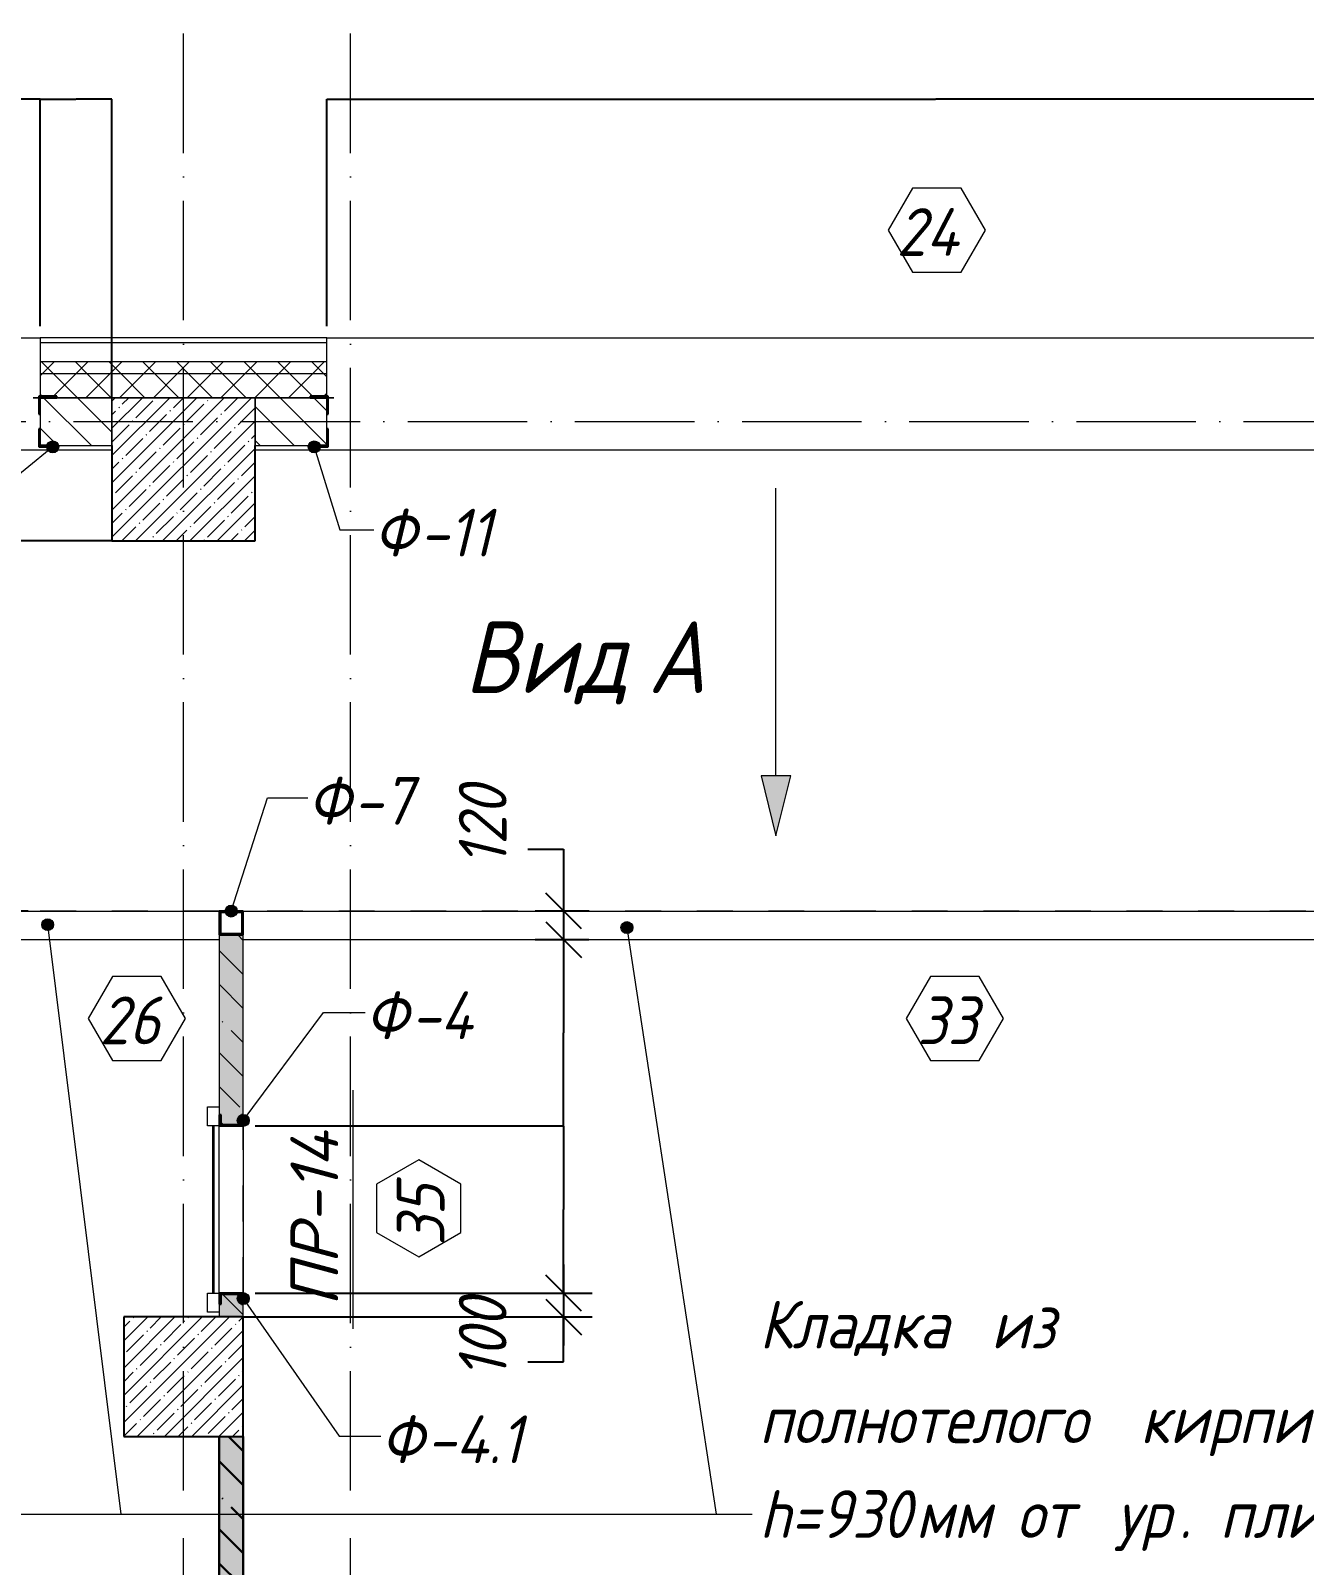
# Model space of a CAD drawing. Header units: millimetres. Extents: x 12986 to 523328, y -9759 to 30092.
# Drawn here: x 121817 to 127151, y 22210 to 28637 of the extents above; entities that cross this region are included whole.
import ezdxf

# ---------------------------------------------------------------- set-up
doc = ezdxf.new("R2010")
doc.units = ezdxf.units.MM
doc.linetypes.add('50_200_ШТРИХ_1Т_ш5_п1_п1_', pattern=[700, 500, -100, 0, -100])
doc.linetypes.add('Штрих короткий', pattern=[300, 150, -150])
for name, color, linetype, lineweight in [('0) ПГП', 1, 'Continuous', 30), ('4) ПГП красный расчет', 12, 'Continuous', 30), ('A-ANNO-DIMS', 7, 'Continuous', 9), ('A-DOOR-2', 7, 'Continuous', 5), ('A-DOOR-3', 7, 'Штрих короткий', 5), ('A-DOOR-IDEN', 7, 'Continuous', 9), ('A-GENM-1', 7, 'Continuous', 25), ('A-GENM-IDEN', 7, 'Continuous', 9), ('A-GLAZ-IDEN', 7, 'Continuous', 9), ('A-WALL', 7, 'Continuous', 5), ('A-WALL-6', 18, 'Continuous', 13), ('A-WALL-8', 7, 'Continuous', 9), ('A-WALL-FNSH-1', 7, 'Continuous', 9), ('A-WALL-PATT-1', 7, 'Continuous', 5), ('A-WALL-PATT-4', 250, 'Continuous', 5), ('G-ANNO-SYMB', 7, 'Continuous', 9), ('G-ANNO-TEXT', 7, 'Continuous', 9), ('I-WALL', 7, 'Continuous', 5), ('S-COLS', 7, 'Continuous', 9), ('S-COLS-1', 7, 'Continuous', 5), ('S-COLS-2', 7, 'Continuous', 25), ('Оси-2', 7, '50_200_ШТРИХ_1Т_ш5_п1_п1_', 9)]:
    doc.layers.add(name, color=color, linetype=linetype, lineweight=lineweight)
for name, color, linetype, lineweight, true_color in [('A-DOOR-1', 7, 'Continuous', 5, 0xffffff), ('A-WALL-2', 7, 'Continuous', 13, 0x000000), ('A-WALL-3', 7, 'Continuous', 5, 0x000000), ('A-WALL-PATT-2', 7, 'Continuous', 5, 0xce0000)]:
    doc.layers.add(name, color=color, linetype=linetype, lineweight=lineweight, true_color=true_color)
doc.styles.add('ISOCPEUR_I_3', font='isocpeui.ttf', dxfattribs={"width": 0.9, "height": 200})
doc.styles.add('ISOCPEUR_I_4', font='isocpeui.ttf', dxfattribs={"width": 0.9, "height": 300})
doc.styles.add('ISOCPEUR_I_5', font='isocpeui.ttf', dxfattribs={"height": 200})
doc.dimstyles.new('ISO-2_0_0_9К_СРЕДНИЙ_6', dxfattribs={"dimscale": 304.8, "dimtxt": 199.196235, "dimasz": 0.492126, "dimexe": 0.393701, "dimexo": 0, "dimgap": 0, "dimtad": 1, "dimdec": 0, "dimzin": 0, "dimdsep": 46, "dimtxsty": 'ISOCPEUR_I_3', "dimblk1": 'OBLIQUE', "dimblk2": 'OBLIQUE', "dimsah": 1, "dimcen": 0.09, "dimdle": 0.393701, "dimazin": 0, "dimtfac": 1, "dimtdec": 4, "dimtix": 1, "dimtmove": 1, "dimatfit": 3, "dimfxl": 1, "dimtvp": 1, "dimtolj": 1, "dimtzin": 0, "dimarcsym": 2})
doc.dimstyles.get("Standard").update_dxf_attribs({"dimtxt": 0.18, "dimasz": 0.18, "dimexe": 0.18, "dimexo": 0.0625, "dimgap": 0.09, "dimtad": 0, "dimtih": 1, "dimtoh": 1, "dimdec": 4, "dimzin": 0, "dimdsep": 46, "dimtxsty": 'Standard', "dimcen": 0.09, "dimadec": 0, "dimazin": 0, "dimtfac": 1, "dimtdec": 4, "dimtofl": 0, "dimtmove": 0, "dimatfit": 3, "dimfxl": 1, "dimtolj": 1, "dimtzin": 0, "dimarcsym": 0})
pattern_1 = [(50, (61996.893, 0), (72.873764, -6.37607), [7.62, -83.82]), (355, (61996.89, 0), (-14.09699, 76.42244), [6.096, -67.056]), (100.451, (62002.966, -0.53), (58.776964, 70.04687), [6.476, -71.236]), (46.184, (61996.89, 20.32), (108.43142, -16.81745), [11.43, -125.73]), (96.636, (62005.93, 18.92), (94.961, 98.97089), [9.714, -106.854]), (351.184, (61996.89, 20.32), (94.96227, 98.97018), [9.144, -100.584]), (21, (62007.053, 15.24), (60.64565, -40.90654), [7.62, -83.82]), (326, (62007.05, 15.24), (24.72083, 73.67493), [6.096, -67.056]), (71.451, (62012.11, 11.83), (85.36689, 32.76874), [6.476, -71.236]), (37.5, (61996.893, 0), (1.235525, 33.822432), [3.353, -62.89, 3.353, -64.719, -67.31]), (37.5, (61996.893, 0), (1.235525, 33.822432), [-134.315, 3.353, -63.957]), (7.5, (61996.893, 0), (26.728146, 40.07255), [3.353, -35.458, 3.353, -61.366, -25.654]), (7.5, (61996.893, 0), (26.728146, 40.07255), [-103.53, 3.353, -22.301]), (327.5, (61974.236, 0), (54.236318, -2.292117), [3.353, -22.047, 3.353, -75.895, -105.156]), (327.5, (61974.236, 0), (54.236318, -2.292117), [-104.648, 3.353, -101.803]), (317.5, (61964.076, 0), (59.25158, 10.17014), [3.353, -29.667, 3.353, -49.276, -74.676]), (317.5, (61964.076, 0), (59.25158, 10.17014), [-85.649, 3.353, -71.323])]
pattern_2 = [(135, (61996.9, 0), (-142.5612, -142.5612), []), (135, (62139.46, 0), (-142.5612, -142.5612), [252.016, -50.403, 3.353, -47.05])]
pattern_3 = [(45, (61996.89, 0), (-70.71068, 70.71068), []), (135, (61996.89, 0), (-70.71068, -70.71068), [])]

# ---------------------------------------------------------------- blocks, each defined once
blk = doc.blocks.new('BSC_Колонна _Прямоугольная - 500х500-26794564-АР1_Кладочный план 1 этажа')
at = {"layer": 'S-COLS-1'}
h = blk.add_hatch(dxfattribs=at)
h.set_pattern_fill('FP_52', color=256, style=0, pattern_type=2)
h.set_pattern_definition([(45, (-60460, -23000), (-57.02463, 57.02463), []), (45, (-60402.975, -23000), (-57.02463, 57.02463), [100.806, -20.161, 3.353, -16.808])])
h.paths.add_polyline_path([(-250, -250), (250, -250), (250, 250), (-250, 250)], flags=0)
at = {"layer": 'S-COLS-2'}
for p, q in [((250, 250), (-250, 250)), ((-250, 250), (-250, -250)), ((250, -250), (250, 250)), ((-250, -250), (250, -250))]:
    blk.add_line(p, q, dxfattribs=at)
blk = doc.blocks.new('Штора противопожарная_Рен - ШТ_700х700_цех-26793359-АР1_Кладочный план 1 этажа')
at = {"layer": 'A-DOOR-1'}
for p, q in [((-430, 100), (-350, 100)), ((-430, 50), (-430, 100)), ((-350, 100), (-350, 50)), ((-350, 77.5), (350, 77.5)), ((-350, 72.5), (-350, 77.5)), ((350, 72.5), (-350, 72.5)), ((350, 100), (430, 100)), ((350, 50), (350, 100)), ((350, 77.5), (350, 72.5)), ((430, 100), (430, 50)), ((-396, 50), (-430, 50)), ((430, 50), (396, 50))]:
    blk.add_line(p, q, dxfattribs=at)
blk = doc.blocks.new('Фахверк_СКБ_Швеллер - Ф-4_1_100х4010_развернут-25539962-АР1_Кладочный план 1 этажа')
at = {"layer": 'A-GENM-1'}
for p, q in [((171, 50), (125, 50)), ((125, 50), (125, -50)), ((129.5, 42.4), (171, 42.4)), ((129.5, -42.4), (129.5, 42.4)), ((171, 42.4), (171, 50)), ((125, -50), (171, -50)), ((171, -42.4), (129.5, -42.4)), ((171, -50), (171, -42.4))]:
    blk.add_line(p, q, dxfattribs=at)
blk = doc.blocks.new('154_Фахверк_СКБ_Колонна - Ф-7_100х100 _h_4010_-25616537-АР1_Кладочный план 1 этажа')
at = {"layer": 'A-GENM-1'}
for p, q in [((225, 50), (125, 50)), ((125, 50), (125, -50)), ((220, 45), (130, 45)), ((130, 45), (130, -45)), ((130, -45), (130, 45)), ((130, 45), (220, 45)), ((220, -45), (220, 45)), ((220, 45), (220, -45)), ((225, -50), (225, 50)), ((125, -50), (225, -50)), ((130, -45), (220, -45)), ((220, -45), (130, -45))]:
    blk.add_line(p, q, dxfattribs=at)
blk = doc.blocks.new('Проем_Дверь_Прямоугольный_БезПР - 5950х3080h-26798516-АР1_Кладочный план 1 этажа')
at = {"layer": 'A-DOOR-3'}
for p, q in [((2975, 60), (-2975, 60)), ((2975, -60), (-2975, -60))]:
    blk.add_line(p, q, dxfattribs=at)
blk = doc.blocks.new('Проем_Дверь_Прямоугольный_БезПР - 800х3080h_витражный проем-26798518-АР1_Кладочный план 1 этажа')
at = {"layer": 'A-DOOR-3'}
for p, q in [((400, 60), (-400, 60)), ((400, -60), (-400, -60))]:
    blk.add_line(p, q, dxfattribs=at)
blk = doc.blocks.new('Фахверк_СКБ_Уголок - Ф-11_200х2500 h-26914022-АР1_Кладочный план 1 этажа')
at = {"layer": 'A-GENM-1'}
for p, q in [((200, 156), (125, 156)), ((125, 156), (125, 81)), ((131, 81), (131, 150)), ((131, 150), (200, 150)), ((200, 150), (200, 156)), ((125, 81), (131, 81)), ((131, 19), (125, 19)), ((125, 19), (125, -56)), ((131, -50), (131, 19)), ((125, -56), (200, -56)), ((200, -50), (131, -50)), ((200, -56), (200, -50))]:
    blk.add_line(p, q, dxfattribs=at)
blk = doc.blocks.new('Фахверк_СКБ_Швеллер - Ф-4_100х4010-25539282-АР1_Кладочный план 1 этажа')
at = {"layer": 'A-GENM-1'}
for p, q in [((171, 50), (125, 50)), ((125, 50), (125, -50)), ((129.5, 42.4), (171, 42.4)), ((129.5, -42.4), (129.5, 42.4)), ((171, 42.4), (171, 50)), ((125, -50), (171, -50)), ((171, -42.4), (129.5, -42.4)), ((171, -50), (171, -42.4))]:
    blk.add_line(p, q, dxfattribs=at)
blk = doc.blocks.new('Проем_Дверь_БезПР - 700х700 h_штора-26852905-АР1_Кладочный план 1 этажа')
at = {"layer": 'A-DOOR-3'}
for p, q in [((350, 50), (-350, 50)), ((350, -50), (-350, -50))]:
    blk.add_line(p, q, dxfattribs=at)
blk = doc.blocks.new('AAR_СКБ_Марка_Двери_Перемычка и проем - Марка проема-25625168-АР1_Кладочный план 1 этажа')
at = {"layer": 'A-DOOR-IDEN'}
for p, q in [((-0.968, -0.984), (-1.986, -2.747)), ((1.067, -0.984), (-0.968, -0.984)), ((2.085, -2.747), (1.067, -0.984)), ((-1.986, -2.747), (-0.968, -4.509)), ((1.067, -4.509), (2.085, -2.747)), ((-0.968, -4.509), (1.067, -4.509))]:
    blk.add_line(p, q, dxfattribs=at)
blk = doc.blocks.new('Ссылка на вид - Стрелка_вниз_вид-26780337-АР1_Кладочный план 1 этажа')
at = {"layer": 'G-ANNO-SYMB'}
blk.add_hatch(color=256, dxfattribs=at).paths.add_polyline_path([(-1.024, -3.764), (-1.644, -6.272), (-2.264, -3.764)], flags=0)
for p, q in [((-1.644, -3.764), (-1.644, 8.288)), ((-1.024, -3.764), (-2.264, -3.764)), ((-2.264, -3.764), (-1.644, -6.272)), ((-1.644, -6.272), (-1.024, -3.764))]:
    blk.add_line(p, q, dxfattribs=at)
blk = doc.blocks.new('AAR_СКБ_Марка_Окна_Перемычка и проем - Марка проема-25443838-АР1_Кладочный план 1 этажа')
at = {"layer": 'A-GLAZ-IDEN'}
for p, q in [((-0.968, -0.984), (-1.986, -2.747)), ((1.067, -0.984), (-0.968, -0.984)), ((2.085, -2.747), (1.067, -0.984)), ((-1.986, -2.747), (-0.968, -4.509)), ((1.067, -4.509), (2.085, -2.747)), ((-0.968, -4.509), (1.067, -4.509))]:
    blk.add_line(p, q, dxfattribs=at)
blk = doc.blocks.new('DIMBLOCK320-АР1_Кладочный план 1 этажа')
at = {"layer": 'A-ANNO-DIMS', "color": 0, "lineweight": -2, "transparency": 16777216}
for p, q in [((119556.9, 27400.1), (119556.9, 28350.2)), ((119557.1, 28350), (120706.2, 28350)), ((121856.7, 28350), (120707.6, 28350)), ((121856.9, 27400.1), (121856.9, 28350.2))]:
    blk.add_line(p, q, dxfattribs=at)
at = {"layer": 'A-ANNO-DIMS', "color": 0, "transparency": 16777216}
for points in [[(119557.1, 28350.1), (119557.1, 28350), (119556.9, 28350)], [(121856.7, 28350.1), (121856.7, 28350), (121856.9, 28350)]]:
    blk.add_solid(points, dxfattribs=at)
at = {"layer": 'Defpoints', "color": 0, "transparency": 16777216}
for p in [(121856.9, 28350), (119556.9, 27400), (121856.9, 27400)]:
    blk.add_point(p, dxfattribs=at)
at = {"layer": 'A-ANNO-DIMS', "color": 0, "transparency": 16777216, "insert": (120706.9, 28350), "char_height": 0.18, "width": 606.782, "attachment_point": 5}
blk.add_mtext('\\A1;2300.0000', dxfattribs=at)
blk = doc.blocks.new('DIMBLOCK321-АР1_Кладочный план 1 этажа')
at = {"layer": 'A-ANNO-DIMS', "color": 0, "lineweight": -2, "transparency": 16777216}
for p, q in [((121856.9, 27400.1), (121856.9, 28350.2)), ((121857.1, 28350), (122006.3, 28350)), ((122156.7, 28350), (122007.5, 28350)), ((122156.9, 27100.1), (122156.9, 28350.2))]:
    blk.add_line(p, q, dxfattribs=at)
at = {"layer": 'A-ANNO-DIMS', "color": 0, "transparency": 16777216}
for points in [[(121857.1, 28350.1), (121857.1, 28350), (121856.9, 28350)], [(122156.7, 28350.1), (122156.7, 28350), (122156.9, 28350)]]:
    blk.add_solid(points, dxfattribs=at)
at = {"layer": 'Defpoints', "color": 0, "transparency": 16777216}
for p in [(122156.9, 28350), (121856.9, 27400), (122156.9, 27100)]:
    blk.add_point(p, dxfattribs=at)
at = {"layer": 'A-ANNO-DIMS', "color": 0, "transparency": 16777216, "insert": (122006.9, 28350), "char_height": 0.18, "width": 455.087, "attachment_point": 5}
blk.add_mtext('\\A1;300.0000', dxfattribs=at)
blk = doc.blocks.new('DIMBLOCK322-АР1_Кладочный план 1 этажа')
at = {"layer": 'A-ANNO-DIMS', "color": 0, "lineweight": -2, "transparency": 16777216}
for p, q in [((123056.9, 27400.1), (123056.9, 28350.2)), ((123057.1, 28350), (125606.2, 28350)), ((128156.7, 28350), (125607.6, 28350)), ((128156.9, 27400.1), (128156.9, 28350.2))]:
    blk.add_line(p, q, dxfattribs=at)
at = {"layer": 'A-ANNO-DIMS', "color": 0, "transparency": 16777216}
for points in [[(123057.1, 28350.1), (123057.1, 28350), (123056.9, 28350)], [(128156.7, 28350.1), (128156.7, 28350), (128156.9, 28350)]]:
    blk.add_solid(points, dxfattribs=at)
at = {"layer": 'Defpoints', "color": 0, "transparency": 16777216}
for p in [(128156.9, 28350), (123056.9, 27400), (128156.9, 27400)]:
    blk.add_point(p, dxfattribs=at)
at = {"layer": 'A-ANNO-DIMS', "color": 0, "transparency": 16777216, "insert": (125606.9, 28350), "char_height": 0.18, "width": 560.814, "attachment_point": 5}
blk.add_mtext('\\A1;5100.0000', dxfattribs=at)
blk = doc.blocks.new('AAR_СКБ_Марка_Двери_Перемычка и проем - Марка перемычки и проема-25306769-АР1_Кладочный план 1 этажа')
at = {"layer": 'A-DOOR-IDEN'}
for p, q in [((-5, 0), (5, 0)), ((-0.968, -0.984), (-1.986, -2.747)), ((1.067, -0.984), (-0.968, -0.984)), ((2.085, -2.747), (1.067, -0.984)), ((-1.986, -2.747), (-0.968, -4.509)), ((1.067, -4.509), (2.085, -2.747)), ((-0.968, -4.509), (1.067, -4.509))]:
    blk.add_line(p, q, dxfattribs=at)
blk = doc.blocks.new('DIMBLOCK675-АР1_Кладочный план 1 этажа')
at = {"layer": 'A-ANNO-DIMS', "color": 0, "lineweight": -2, "transparency": 16777216}
for p, q in [((122156.8, 26500), (121619, 26500)), ((121619.2, 26499.8), (121619.2, 25725.2)), ((121619.2, 24950.2), (121619.2, 25724.8)), ((121806.8, 24950), (121619, 24950))]:
    blk.add_line(p, q, dxfattribs=at)
at = {"layer": 'A-ANNO-DIMS', "color": 0, "transparency": 16777216}
for points in [[(121619.2, 26499.8), (121619.3, 26499.8), (121619.2, 26500)], [(121619.2, 24950.2), (121619.3, 24950.2), (121619.2, 24950)]]:
    blk.add_solid(points, dxfattribs=at)
at = {"layer": 'Defpoints', "color": 0, "transparency": 16777216}
for p in [(121619.2, 26500), (122156.9, 26500), (121806.9, 24950)]:
    blk.add_point(p, dxfattribs=at)
at = {"layer": 'A-ANNO-DIMS', "color": 0, "transparency": 16777216, "insert": (121619.2, 25725), "char_height": 0.18, "width": 560.814, "attachment_point": 5}
blk.add_mtext('\\A1;1550.0000', dxfattribs=at)
blk = doc.blocks.new('_Oblique')
at = {"color": 0, "linetype": 'ByBlock', "lineweight": -2}
blk.add_line((-0.5, -0.5), (0.5, 0.5), dxfattribs=at)
blk = doc.blocks.new('DIMBLOCK678-АР1_Кладочный план 1 этажа')
at = {"layer": 'A-ANNO-DIMS', "color": 0, "lineweight": -2, "transparency": 16777216}
for p, q in [((123899, 25209.1), (124049, 25209.1)), ((124049, 25209.1), (124049, 24950)), ((124049, 25070), (124049, 24710)), ((124155.1, 24950), (123929, 24950)), ((124155.1, 24830), (123929, 24830))]:
    blk.add_line(p, q, dxfattribs=at)
at = {"layer": 'Defpoints', "color": 0, "transparency": 16777216}
for p in [(124155.1, 24950), (124049, 24830), (124155.1, 24830)]:
    blk.add_point(p, dxfattribs=at)
at = {"layer": 'A-ANNO-DIMS', "color": 0, "lineweight": -2, "transparency": 16777216, "xscale": 150, "yscale": 150, "zscale": 150}
for p, rotation in [((124049, 24950), 90), ((124049, 24830), 270)]:
    blk.add_blockref('_Oblique', p, dxfattribs=dict(at, rotation=rotation))
at = {"layer": 'A-ANNO-DIMS', "color": 0, "transparency": 16777216, "insert": (123609.8, 25137.9), "char_height": 200, "width": 409.118, "attachment_point": 1, "rotation": 90, "line_spacing_factor": 1.149209, "style": 'ISOCPEUR_I_3'}
blk.add_mtext('\\A1;120', dxfattribs=at)
blk = doc.blocks.new('DIMBLOCK679-АР1_Кладочный план 1 этажа')
at = {"layer": 'A-ANNO-DIMS', "color": 0, "lineweight": -2, "transparency": 16777216}
for p, q in [((124155, 24830), (124048.8, 24830)), ((124049, 24829.8), (124049, 24440.2)), ((124049, 24050.2), (124049, 24439.8)), ((122757, 24050), (124049.2, 24050))]:
    blk.add_line(p, q, dxfattribs=at)
at = {"layer": 'A-ANNO-DIMS', "color": 0, "transparency": 16777216}
for points in [[(124049, 24829.8), (124049, 24829.8), (124049, 24830)], [(124049, 24050.2), (124049, 24050.2), (124049, 24050)]]:
    blk.add_solid(points, dxfattribs=at)
at = {"layer": 'Defpoints', "color": 0, "transparency": 16777216}
for p in [(124155.1, 24830), (122756.9, 24050), (124049, 24050)]:
    blk.add_point(p, dxfattribs=at)
at = {"layer": 'A-ANNO-DIMS', "color": 0, "transparency": 16777216, "insert": (124049, 24440), "char_height": 0.18, "width": 455.087, "attachment_point": 5}
blk.add_mtext('\\A1;780.0000', dxfattribs=at)
blk = doc.blocks.new('DIMBLOCK680-АР1_Кладочный план 1 этажа')
at = {"layer": 'A-ANNO-DIMS', "color": 0, "lineweight": -2, "transparency": 16777216}
for p, q in [((122757, 24050), (124049.2, 24050)), ((124049, 24049.8), (124049, 23700.2)), ((124049, 23350.2), (124049, 23699.8)), ((122757, 23350), (124049.2, 23350))]:
    blk.add_line(p, q, dxfattribs=at)
at = {"layer": 'A-ANNO-DIMS', "color": 0, "transparency": 16777216}
for points in [[(124049, 24049.8), (124049, 24049.8), (124049, 24050)], [(124049, 23350.2), (124049, 23350.2), (124049, 23350)]]:
    blk.add_solid(points, dxfattribs=at)
at = {"layer": 'Defpoints', "color": 0, "transparency": 16777216}
for p in [(122756.9, 24050), (122756.9, 23350), (124049, 23350)]:
    blk.add_point(p, dxfattribs=at)
at = {"layer": 'A-ANNO-DIMS', "color": 0, "transparency": 16777216, "insert": (124049, 23700), "char_height": 0.18, "width": 455.087, "attachment_point": 5}
blk.add_mtext('\\A1;700.0000', dxfattribs=at)
blk = doc.blocks.new('DIMBLOCK681-АР1_Кладочный план 1 этажа')
at = {"layer": 'A-ANNO-DIMS', "color": 0, "lineweight": -2, "transparency": 16777216}
for p, q in [((124049, 23470), (124049, 23130)), ((122756.9, 23350), (124169, 23350)), ((122706.9, 23250), (124169, 23250)), ((124049, 23062.6), (124049, 23250)), ((123899, 23062.6), (124049, 23062.6))]:
    blk.add_line(p, q, dxfattribs=at)
at = {"layer": 'Defpoints', "color": 0, "transparency": 16777216}
for p in [(122756.9, 23350), (122706.9, 23250), (124049, 23250)]:
    blk.add_point(p, dxfattribs=at)
at = {"layer": 'A-ANNO-DIMS', "color": 0, "lineweight": -2, "transparency": 16777216, "xscale": 150, "yscale": 150, "zscale": 150}
for p, rotation in [((124049, 23350), 90), ((124049, 23250), 270)]:
    blk.add_blockref('_Oblique', p, dxfattribs=dict(at, rotation=rotation))
at = {"layer": 'A-ANNO-DIMS', "color": 0, "transparency": 16777216, "insert": (123609.8, 22991.4), "char_height": 200, "width": 409.118, "attachment_point": 1, "rotation": 90, "line_spacing_factor": 1.149209, "style": 'ISOCPEUR_I_3'}
blk.add_mtext('\\A1;100', dxfattribs=at)

msp = doc.modelspace()

# ---------------------------------------------------------------- hatches: boundary and pattern name
at = {"layer": '0) ПГП'}
h = msp.add_hatch(dxfattribs=at)
h.set_pattern_fill('FP_16', color=256, style=0, pattern_type=2)
h.set_pattern_definition(pattern_1)
h.paths.add_polyline_path([(122706.89328, 18599.99998), (122706.89328, 22749.99998), (122606.89328, 22749.99992), (122606.89328, 18599.99998)], flags=0)
h = msp.add_hatch(dxfattribs=at)
h.set_pattern_fill('FP_17', color=256, style=0, pattern_type=2)
h.set_pattern_definition(pattern_2)
h.paths.add_polyline_path([(122706.89328, 18599.99998), (122706.89328, 22749.99998), (122606.89328, 22749.99992), (122606.89328, 18599.99998)], flags=0)
at = {"layer": 'A-GENM-IDEN'}
h = msp.add_hatch(color=256, dxfattribs=at)
edge = h.paths.add_edge_path(flags=0)
edge.add_arc((121909.22666, 26893.99982), 25, 0, 360)
h = msp.add_hatch(color=256, dxfattribs=at)
edge = h.paths.add_edge_path(flags=0)
edge.add_arc((123004.56, 26893.99982), 25, 0, 360)
h = msp.add_hatch(color=256, dxfattribs=at)
edge = h.paths.add_edge_path(flags=0)
edge.add_arc((122656.89328, 24949.99993), 25, 0, 360)
h = msp.add_hatch(color=256, dxfattribs=at)
edge = h.paths.add_edge_path(flags=0)
edge.add_arc((122706.89328, 24072.99993), 25, 0, 360)
h = msp.add_hatch(color=256, dxfattribs=at)
edge = h.paths.add_edge_path(flags=0)
edge.add_arc((122706.89328, 23326.99993), 25, 0, 360)
at = {"layer": 'A-WALL-PATT-1'}
h = msp.add_hatch(dxfattribs=at)
h.set_pattern_fill('FP_2', color=256, style=0, pattern_type=2)
h.set_pattern_definition(pattern_3)
h.paths.add_polyline_path([(146966.89327, 27199.99988), (146966.89327, 27249.99988), (142346.89328, 27249.99988), (142346.89328, 27199.99988), (146793.75859, 27199.99988)], flags=0)
h.paths.add_polyline_path([(132806.89333, 27199.99988), (132806.89333, 27249.99988), (130206.89329, 27249.99988), (130206.89329, 27199.99988)], flags=0)
h.paths.add_polyline_path([(138346.89333, 27199.99988), (139246.89328, 27199.99988), (139246.89328, 27249.99988), (138346.89333, 27249.99988)], flags=0)
h.paths.add_polyline_path([(136067.89922, 27199.99988), (136246.89333, 27199.99988), (136246.89333, 27249.99988), (134906.89333, 27249.99988), (134906.89333, 27199.99988)], flags=0)
h.paths.add_polyline_path([(123056.89333, 27199.99988), (123056.89333, 27249.99988), (121856.89333, 27249.99988), (121856.89333, 27199.99988)], flags=0)
h.paths.add_polyline_path([(119212.97734, 27199.99988), (119556.89333, 27199.99988), (119556.89333, 27249.99988), (118856.89333, 27249.99988), (118856.89333, 27199.99988)], flags=0)
h.paths.add_polyline_path([(129106.89329, 27199.99988), (129106.89329, 27249.99988), (128156.89333, 27249.99988), (128156.89333, 27199.99988)], flags=0)
h.paths.add_polyline_path([(116756.89333, 27199.99988), (116756.89333, 27249.99988), (115856.89336, 27249.99988), (115856.89336, 27199.99988)], flags=0)
h.paths.add_polyline_path([(113756.89336, 27199.99988), (113756.89336, 27249.99988), (112856.89333, 27249.99988), (112856.89333, 27199.99988), (113083.91484, 27199.99988)], flags=0)
h.paths.add_polyline_path([(109656.89329, 27199.99988), (110756.89333, 27199.99988), (110756.89333, 27249.99988), (109656.89329, 27249.99988)], flags=0)
h.paths.add_polyline_path([(106556.89329, 27199.99988), (106556.89329, 27249.99988), (104056.89326, 27249.99988), (104056.89326, 27199.99988), (105422.58672, 27199.99988)], flags=0)
h = msp.add_hatch(dxfattribs=at)
h.set_pattern_fill('FP_2', color=256, style=0, pattern_type=2)
h.set_pattern_definition(pattern_3)
h.paths.add_polyline_path([(138746.89328, 27099.99988), (139246.89328, 27099.99988), (139246.89328, 27199.99988), (138346.89333, 27199.99988), (138346.89338, 27105.99982), (138415.89338, 27105.99982), (138415.89338, 27099.99988)], flags=0)
h.paths.add_polyline_path([(146966.89327, 27099.99988), (146966.89327, 27199.99988), (142346.89328, 27199.99988), (142346.89328, 27105.99982), (142415.89328, 27105.99982), (142415.89328, 27099.99988), (146793.75859, 27099.99988)], flags=0)
h.paths.add_polyline_path([(129037.89329, 27099.99988), (129037.89329, 27105.99982), (129106.89329, 27105.99982), (129106.89329, 27199.99988), (128156.89333, 27199.99988), (128156.89333, 27099.99988), (128756.89328, 27099.99988)], flags=0)
h.paths.add_polyline_path([(130275.89329, 27099.99988), (132806.89333, 27099.99988), (132806.89333, 27199.99988), (130206.89329, 27199.99988), (130206.89329, 27105.99982), (130275.89329, 27105.99982)], flags=0)
h.paths.add_polyline_path([(136067.89922, 27099.99988), (136177.89338, 27099.99988), (136177.89338, 27105.99982), (136246.89333, 27105.99982), (136246.89333, 27199.99988), (134906.89333, 27199.99988), (134906.89333, 27105.99982), (134975.89333, 27105.99982), (134975.89333, 27099.99988), (136036.89328, 27099.99988)], flags=0)
h.paths.add_polyline_path([(122756.89328, 27099.99988), (122987.89333, 27099.99988), (122987.89333, 27105.99982), (123056.89333, 27105.99982), (123056.89333, 27199.99988), (121856.89333, 27199.99988), (121857.41507, 27105.99982), (121925.89333, 27105.99982), (121925.89333, 27099.99988), (122156.89328, 27099.99988)], flags=0)
h.paths.add_polyline_path([(116156.89328, 27099.99988), (116756.89333, 27099.99988), (116756.89333, 27199.99988), (115856.89336, 27199.99988), (115857.41509, 27105.99982), (115925.89336, 27105.99982), (115925.89336, 27099.99988)], flags=0)
h.paths.add_polyline_path([(113687.89336, 27099.99988), (113687.89336, 27105.99982), (113756.89336, 27105.99982), (113756.89336, 27199.99988), (112856.89333, 27199.99988), (112857.41507, 27105.99982), (112925.89333, 27105.99982), (112925.89333, 27099.99988), (113083.91484, 27099.99988)], flags=0)
h.paths.add_polyline_path([(119212.97734, 27099.99988), (119487.89333, 27099.99988), (119487.89333, 27105.99982), (119556.89333, 27105.99982), (119556.89333, 27199.99988), (118856.89333, 27199.99988), (118857.41507, 27105.99982), (118925.89333, 27105.99982), (118925.89333, 27099.99988)], flags=0)
h.paths.add_polyline_path([(110156.89328, 27099.99988), (110756.89333, 27099.99988), (110756.89333, 27199.99988), (109656.89329, 27199.99988), (109656.89333, 27105.99982), (109725.89333, 27105.99982), (109725.89333, 27099.99988)], flags=0)
h.paths.add_polyline_path([(106487.89329, 27099.99988), (106487.89329, 27105.99982), (106556.89329, 27105.99982), (106556.89329, 27199.99988), (104156.89328, 27199.99987), (104156.89328, 27099.99988), (105422.58672, 27099.99988)], flags=0)
at = {"layer": 'A-WALL-PATT-2'}
h = msp.add_hatch(dxfattribs=at)
h.set_pattern_fill('FP_3', color=256, style=0, pattern_type=2)
h.set_pattern_definition([(135, (61996.89, 0), (-70.71068, -70.71068), [])])
h.paths.add_polyline_path([(135256.89328, 26899.99982), (135536.89328, 26899.99982), (135536.89328, 27099.99982), (134906.89333, 27099.99982), (134906.89333, 26899.99982), (134975.89333, 26899.99982)], flags=0)
h.paths.add_polyline_path([(142646.89328, 26899.99982), (142646.89328, 27099.99982), (142346.89328, 27099.99982), (142346.89328, 26899.99982), (142415.89328, 26899.99982)], flags=0)
h.paths.add_polyline_path([(136067.89922, 26899.99982), (136246.89333, 26899.99982), (136246.89333, 27099.99982), (136036.89328, 27099.99982), (136036.89328, 26899.99982)], flags=0)
h.paths.add_polyline_path([(138746.89328, 26899.99982), (138746.89328, 27099.99982), (138346.89333, 27099.99982), (138346.89338, 26899.99982), (138415.89338, 26899.99982)], flags=0)
h.paths.add_polyline_path([(129037.89329, 26899.99982), (129106.89329, 26899.99982), (129106.89329, 27099.99982), (128756.89328, 27099.99982), (128756.89328, 26899.99982)], flags=0)
h.paths.add_polyline_path([(130306.89328, 26899.99982), (132306.89328, 26899.99982), (132306.89328, 27099.99982), (130206.8933, 27099.99982), (130206.8933, 26899.99982), (130275.89329, 26899.99982)], flags=0)
h.paths.add_polyline_path([(119346.89326, 26899.99982), (119556.89333, 26899.99982), (119556.89333, 27099.99982), (118856.89333, 27099.99982), (118856.89333, 26899.99982), (119212.97734, 26899.99982)], flags=0)
h.paths.add_polyline_path([(115925.89336, 26899.99982), (116156.89328, 26899.99982), (116156.89328, 27099.99982), (115856.89336, 27099.99982), (115856.89336, 26899.99982)], flags=0)
h.paths.add_polyline_path([(123056.89333, 26899.99982), (123056.89333, 27099.99982), (122756.89328, 27099.99982), (122756.89328, 26899.99982), (122987.89333, 26899.99982)], flags=0)
h.paths.add_polyline_path([(121925.89333, 26899.99982), (122156.89328, 26899.99982), (122156.89328, 27099.99982), (121856.89333, 27099.99982), (121856.89333, 26899.99982)], flags=0)
h.paths.add_polyline_path([(106487.89329, 26899.99982), (106556.89329, 26899.99982), (106556.89329, 27099.99982), (104756.89328, 27099.99982), (104756.89328, 26899.99982), (105422.58672, 26899.99982)], flags=0)
h.paths.add_polyline_path([(110156.89328, 26899.99982), (110156.89328, 27099.99982), (109656.89329, 27099.99982), (109656.89333, 26899.99982), (109856.89333, 26899.99982)], flags=0)
h.paths.add_polyline_path([(113756.89336, 26899.99982), (113756.89336, 27099.99982), (112856.89333, 27099.99982), (112856.89333, 26899.99982), (113687.89336, 26899.99982)], flags=0)
at = {"layer": 'A-WALL-PATT-4'}
h = msp.add_hatch(dxfattribs=at)
h.set_pattern_fill('FP_16', color=256, style=0, pattern_type=2)
h.set_pattern_definition(pattern_1)
h.paths.add_polyline_path([(122706.89328, 23249.99993), (122706.89328, 23303.99993), (122699.29328, 23303.99993), (122699.29328, 23345.49993), (122614.49328, 23345.49993), (122614.49328, 23303.99993), (122606.89328, 23303.99993), (122606.89328, 23249.99993)], flags=0)
h.paths.add_polyline_path([(122699.29328, 24054.49993), (122699.29328, 24095.99993), (122706.89328, 24095.99993), (122706.89328, 24849.99993), (122606.89328, 24849.99993), (122607.18078, 24095.99993), (122614.49328, 24095.99993), (122614.49328, 24054.49993)], flags=0)
h = msp.add_hatch(dxfattribs=at)
h.set_pattern_fill('FP_17', color=256, style=0, pattern_type=2)
h.set_pattern_definition(pattern_2)
h.paths.add_polyline_path([(122706.89328, 23249.99993), (122706.89328, 23303.99993), (122699.29328, 23303.99993), (122699.29328, 23345.49993), (122614.49328, 23345.49993), (122614.49328, 23303.99993), (122606.89328, 23303.99993), (122606.89328, 23249.99993)], flags=0)
h.paths.add_polyline_path([(122699.29328, 24054.49993), (122699.29328, 24095.99993), (122706.89328, 24095.99993), (122706.89328, 24849.99993), (122606.89328, 24849.99993), (122607.18078, 24095.99993), (122614.49328, 24095.99993), (122614.49328, 24054.49993)], flags=0)
at = {"layer": 'G-ANNO-TEXT'}
h = msp.add_hatch(color=256, dxfattribs=at)
edge = h.paths.add_edge_path(flags=0)
edge.add_arc((121887.97797, 24893.04941), 25, 0, 360)
h = msp.add_hatch(color=256, dxfattribs=at)
edge = h.paths.add_edge_path(flags=0)
edge.add_arc((124313.8155, 24880.89752), 25, 0, 360)
at = {"layer": 'S-COLS-1'}
h = msp.add_hatch(dxfattribs=at)
h.set_pattern_fill('FP_1', color=256, style=0, pattern_type=2)
h.set_pattern_definition([(45, (61996.89, 0), (-57.02463, 57.02463), []), (45, (62053.92, 0), (-57.02463, 57.02463), [100.806, -20.161, 3.353, -16.808])])
h.paths.add_polyline_path([(122156.89328, 26499.99993), (122756.89328, 26499.99993), (122756.89328, 27099.99993), (122156.89328, 27099.99993), (122156.89328, 26899.99982)], flags=0)

# ---------------------------------------------------------------- linework, layer by layer
at = {"layer": '0) ПГП'}
msp.add_line((122706.89328, 18599.99998), (122706.89328, 22749.99992), dxfattribs=at)
at = {"layer": '4) ПГП красный расчет'}
msp.add_line((122606.89328, 22749.99992), (122606.89328, 18699.99998), dxfattribs=at)
at = {"layer": 'A-GENM-IDEN'}
for p, q in [((121909.22666, 26893.99982), (121493.26893, 26553.04018)), ((123004.56, 26893.99982), (123111.29442, 26547.22521)), ((123111.29442, 26547.22521), (123253.57884, 26547.22521)), ((122656.89328, 24949.99993), (122809.05552, 25424.39998)), ((122809.05552, 25424.39998), (122976.91776, 25424.39998)), ((122706.89328, 24072.99993), (123043.38533, 24525.80866)), ((123043.38533, 24525.80866), (123218.02884, 24525.80866)), ((122706.89328, 23326.99993), (123108.54377, 22750.29629)), ((123108.54377, 22750.29629), (123283.18728, 22750.29629))]:
    msp.add_line(p, q, dxfattribs=at)
for centre in [(121909.22666, 26893.99982), (123004.56, 26893.99982), (122656.89328, 24949.99993), (122706.89328, 24072.99993), (122706.89328, 23326.99993)]:
    msp.add_circle(centre, 25, dxfattribs=at)
at = {"layer": 'A-WALL'}
for p, q in [((119556.89333, 27349.99988), (121856.89333, 27349.99988)), ((123056.89333, 27329.99988), (121856.89333, 27329.99988)), ((123056.89333, 27349.99988), (128156.89333, 27349.99988)), ((123056.89333, 27249.99988), (121856.89333, 27249.99988)), ((123056.89333, 27199.99988), (121856.89333, 27199.99988)), ((121850.89333, 27099.99988), (121826.89333, 27099.99988)), ((122156.89328, 27099.99988), (122756.89328, 27099.99988)), ((123086.89333, 27099.99988), (123062.89333, 27099.99988))]:
    msp.add_line(p, q, dxfattribs=at)
at = {"layer": 'A-WALL-2'}
for p, q in [((122156.89328, 27099.99982), (121925.89333, 27099.99982)), ((122987.89333, 27099.99982), (122756.89328, 27099.99982)), ((121856.89333, 27030.99982), (121856.89333, 26968.99982)), ((123056.89333, 26968.99982), (123056.89333, 27030.99982)), ((121925.89333, 26899.99982), (122156.89328, 26899.99982)), ((122756.89328, 26899.99982), (122987.89333, 26899.99982))]:
    msp.add_line(p, q, dxfattribs=at)
at = {"layer": 'A-WALL-3'}
for p, q in [((122156.89328, 26899.99982), (122156.89328, 27099.99982)), ((122756.89328, 27099.99982), (122756.89328, 26899.99982))]:
    msp.add_line(p, q, dxfattribs=at)
at = {"layer": 'A-WALL-6'}
for p, q in [((122606.89328, 24849.99993), (122606.89328, 24129.99993)), ((122706.89328, 24095.99993), (122706.89328, 24849.99993)), ((122606.89328, 23269.99993), (122606.89328, 23249.99993)), ((122706.89328, 23249.99993), (122706.89328, 23303.99993))]:
    msp.add_line(p, q, dxfattribs=at)
at = {"layer": 'A-WALL-8'}
for p, q in [((121856.89333, 27329.99988), (121856.89333, 27105.99982)), ((123056.89333, 27105.99982), (123056.89333, 27329.99988)), ((121925.89333, 27099.99988), (122156.89328, 27099.99988)), ((122756.89328, 27099.99988), (122987.89333, 27099.99988))]:
    msp.add_line(p, q, dxfattribs=at)
at = {"layer": 'A-WALL-FNSH-1'}
for p, q in [((123056.89333, 27349.99988), (121856.89333, 27349.99988)), ((121856.89333, 27349.99988), (121856.89333, 27329.99988)), ((123056.89333, 27329.99988), (123056.89333, 27349.99988))]:
    msp.add_line(p, q, dxfattribs=at)
at = {"layer": 'G-ANNO-TEXT'}
for p, q in [((121887.97797, 24893.04941), (122194.17457, 22424.58829)), ((124313.8155, 24880.89752), (124687.80165, 22424.58829)), ((120715.74337, 22424.58829), (124838.46932, 22424.58829)), ((122194.17457, 22424.58829), (124838.46932, 22424.58829)), ((124687.80165, 22424.58829), (124838.46932, 22424.58829))]:
    msp.add_line(p, q, dxfattribs=at)
for centre in [(121887.97797, 24893.04941), (124313.8155, 24880.89752)]:
    msp.add_circle(centre, 25, dxfattribs=at)
at = {"layer": 'I-WALL'}
for p, q in [((121826.89333, 27099.99991), (121850.89333, 27099.99991)), ((123062.89333, 27099.99991), (123086.89333, 27099.99991)), ((122156.89328, 26879.99991), (119546.89326, 26879.99991)), ((128156.89328, 26879.99991), (122756.89328, 26879.99991)), ((120126.89328, 24949.99993), (122606.89328, 24949.99993)), ((122706.89328, 24949.99993), (128656.89328, 24949.99993)), ((122606.89328, 24829.99993), (120126.89328, 24829.99993)), ((128656.89328, 24829.99993), (122706.89328, 24829.99993)), ((122606.89328, 23349.99993), (122606.89328, 24049.99993)), ((122706.89328, 24049.99993), (122706.89328, 23349.99993))]:
    msp.add_line(p, q, dxfattribs=at)
at = {"layer": 'S-COLS'}
for p, q in [((122756.89328, 27099.99993), (122156.89328, 27099.99993)), ((122156.89328, 27099.99993), (122156.89328, 26899.99982)), ((122756.89328, 26899.99982), (122756.89328, 27099.99993))]:
    msp.add_line(p, q, dxfattribs=at)
at = {"layer": 'S-COLS-2'}
for p, q in [((122156.89328, 26899.99982), (122156.89328, 26499.99993)), ((122756.89328, 26499.99993), (122756.89328, 26899.99982)), ((122156.89328, 26499.99993), (122756.89328, 26499.99993))]:
    msp.add_line(p, q, dxfattribs=at)
at = {"layer": 'Оси-2'}
for p, q in [((122456.89325, -4080), (122456.89325, 28636.94316)), ((123156.89325, -4080), (123156.89325, 28636.94316)), ((57586.89328, 26999.99982), (187948.52131, 26999.99982))]:
    msp.add_line(p, q, dxfattribs=at)

# ---------------------------------------------------------------- block references
at = {"layer": 'A-DOOR-1', "rotation": 89.99999999999991}
msp.add_blockref('Штора противопожарная_Рен - ШТ_700х700_цех-26793359-АР1_Кладочный план 1 этажа', (122656.89328, 23699.99993), dxfattribs=at)
at = {"layer": 'A-DOOR-2'}
for name, p in [('Проем_Дверь_Прямоугольный_БезПР - 800х3080h_витражный проем-26798518-АР1_Кладочный план 1 этажа', (122206.89328, 24889.99993)), ('Проем_Дверь_Прямоугольный_БезПР - 5950х3080h-26798516-АР1_Кладочный план 1 этажа', (125681.89328, 24889.99993))]:
    msp.add_blockref(name, p, dxfattribs=at)
at = {"layer": 'A-DOOR-2', "rotation": 269.9999999999999}
msp.add_blockref('Проем_Дверь_БезПР - 700х700 h_штора-26852905-АР1_Кладочный план 1 этажа', (122656.89328, 23699.99993), dxfattribs=at)
at = {"layer": 'A-DOOR-IDEN', "xscale": 99.99999999999993, "yscale": 99.99999999999993, "zscale": 99.99999999999993}
for p in [(122256.89328, 24774.96768), (125681.89328, 24774.96768)]:
    msp.add_blockref('AAR_СКБ_Марка_Двери_Перемычка и проем - Марка проема-25625168-АР1_Кладочный план 1 этажа', p, dxfattribs=at)
at = {"layer": 'A-DOOR-IDEN', "xscale": 99.99999999999993, "yscale": 99.99999999999993, "zscale": 99.99999999999993, "rotation": 89.99999999999982}
msp.add_blockref('AAR_СКБ_Марка_Двери_Перемычка и проем - Марка перемычки и проема-25306769-АР1_Кладочный план 1 этажа', (123167.43289, 23699.99993), dxfattribs=at)
at = {"layer": 'A-GENM-1'}
msp.add_blockref('Фахверк_СКБ_Уголок - Ф-11_200х2500 h-26914022-АР1_Кладочный план 1 этажа', (121725.89333, 26949.99982), dxfattribs=at)
for name, p, rotation in [('Фахверк_СКБ_Уголок - Ф-11_200х2500 h-26914022-АР1_Кладочный план 1 этажа', (123187.89333, 27049.99982), 180), ('154_Фахверк_СКБ_Колонна - Ф-7_100х100 _h_4010_-25616537-АР1_Кладочный план 1 этажа', (122656.89328, 25074.99993), 269.9999999999999), ('Фахверк_СКБ_Швеллер - Ф-4_100х4010-25539282-АР1_Кладочный план 1 этажа', (122656.89328, 23924.99993), 89.99999999999991), ('Фахверк_СКБ_Швеллер - Ф-4_1_100х4010_развернут-25539962-АР1_Кладочный план 1 этажа', (122656.89328, 23474.99993), 269.9999999999999)]:
    msp.add_blockref(name, p, dxfattribs=dict(at, rotation=rotation))
at = {"layer": 'A-GLAZ-IDEN', "xscale": 99.99999999999993, "yscale": 99.99999999999993, "zscale": 99.99999999999993}
msp.add_blockref('AAR_СКБ_Марка_Окна_Перемычка и проем - Марка проема-25443838-АР1_Кладочный план 1 этажа', (125606.89333, 28076.39833), dxfattribs=at)
at = {"layer": 'G-ANNO-SYMB', "xscale": 99.99999999999993, "yscale": 99.99999999999993, "zscale": 99.99999999999993}
msp.add_blockref('Ссылка на вид - Стрелка_вниз_вид-26780337-АР1_Кладочный план 1 этажа', (125102.19646, 25892.6762), dxfattribs=at)
at = {"layer": 'S-COLS'}
msp.add_blockref('BSC_Колонна _Прямоугольная - 500х500-26794564-АР1_Кладочный план 1 этажа', (122456.89328, 22999.99992), dxfattribs=at)

# ---------------------------------------------------------------- texts
at = {"layer": 'A-DOOR-IDEN', "char_height": 200, "width": 317.46825, "attachment_point": 1, "style": 'ISOCPEUR_I_3'}
for s, insert in [('26', (122104.99476, 24592.3263)), ('33', (125529.99476, 24592.3263))]:
    msp.add_mtext(s, dxfattribs=dict(at, insert=insert))
at = {"layer": 'A-DOOR-IDEN', "insert": (123350.07427, 23548.1014), "char_height": 200, "width": 317.46825, "attachment_point": 1, "rotation": 90, "style": 'ISOCPEUR_I_3'}
msp.add_mtext('35', dxfattribs=at)
at = {"layer": 'A-GENM-IDEN', "char_height": 200, "attachment_point": 1, "style": 'ISOCPEUR_I_3'}
for s, insert, width in [('\\fISOCPEUR|b0|i1|c204|p34|;\\W.9;Ф', (123253.57884, 26634.8398), 230.886), ('-11', (123444.07884, 26634.8398), 389.620125), ('\\fISOCPEUR|b0|i1|c204|p34|;\\W.9;Ф', (122976.91776, 25512.01456), 230.886), ('-7', (123167.41776, 25512.01456), 317.46825), ('\\fISOCPEUR|b0|i1|c204|p34|;\\W.9;Ф', (123218.02884, 24613.42324), 230.886), ('-4', (123408.52884, 24613.42324), 346.329), ('\\fISOCPEUR|b0|i1|c204|p34|;\\W.9;Ф', (123283.18728, 22837.91087), 230.886), ('-4.1', (123473.68728, 22837.91087), 533.923875)]:
    msp.add_mtext(s, dxfattribs=dict(at, insert=insert, width=width))
at = {"layer": 'A-GENM-IDEN', "char_height": 200, "attachment_point": 1, "rotation": 90, "style": 'ISOCPEUR_I_5'}
for s, insert, width in [('-14', (122904.95893, 23638.17333), 513.08), ('ПР', (122904.95893, 23294.215), 416.8775)]:
    msp.add_mtext(s, dxfattribs=dict(at, insert=insert, width=width))
at = {"layer": 'A-GLAZ-IDEN', "insert": (125443.2948, 27893.75695), "char_height": 200, "width": 346.329, "attachment_point": 1, "style": 'ISOCPEUR_I_3'}
msp.add_mtext('24', dxfattribs=at)
at = {"layer": 'G-ANNO-SYMB', "char_height": 300, "attachment_point": 1, "style": 'ISOCPEUR_I_4'}
for s, insert, width in [('Вид', (123633.77328, 26163.17329), 728.7339375), ('\\fISOCPEUR|b0|i1|c204|p34|;\\W.9; ', (124235.03891, 26163.17329), 202.02525), ('\\fISOCPEUR|b0|i1|c204|p34|;\\W.9;А', (124401.72641, 26163.17329), 295.8226875)]:
    msp.add_mtext(s, dxfattribs=dict(at, insert=insert, width=width))
at = {"layer": 'G-ANNO-TEXT', "char_height": 200, "attachment_point": 1, "style": 'ISOCPEUR_I_3'}
for s, insert, width in [('Кладка', (124868.46932, 23318.33829), 1038.987), ('\\fISOCPEUR|b0|i1|c204|p34|;\\W.9; ', (125725.71932, 23318.33829), 137.0885625), ('из', (125838.82869, 23318.33829), 310.2530625), ('\\fISOCPEUR|b0|i1|c204|p34|;\\W.9; ', (126094.81307, 23318.33829), 137.0885625), ('\\fISOCPEUR|b0|i1|c204|p34|;\\W.9; ', (126350.79744, 22921.46329), 137.0885625), ('полнотелого', (124868.46932, 22921.46329), 1796.5816875), ('кирпича', (126463.90682, 22921.46329), 1139.999625), ('h=930', (124868.46932, 22524.58829), 793.670625), ('\\fISOCPEUR|b0|i1|c204|p34|;\\W.9; ', (125832.87557, 22524.58829), 137.0885625), ('\\fISOCPEUR|b0|i1|c204|p34|;\\W.9; ', (126249.59432, 22524.58829), 137.0885625), ('мм', (125523.31307, 22524.58829), 375.18975), ('от', (125945.98494, 22524.58829), 367.9745625), ('ур', (126362.70369, 22524.58829), 317.46825), ('плиты', (126797.28182, 22524.58829), 873.0376875), ('. ', (126624.64119, 22524.58829), 209.2404375)]:
    msp.add_mtext(s, dxfattribs=dict(at, insert=insert, width=width))

# ---------------------------------------------------------------- dimensions: what is measured, and where the dimension line sits
at = {"layer": 'A-ANNO-DIMS'}
for base, p1, p2, picture, middle in [((121856.89333, 28350.03714), (119556.89333, 27399.99988), (121856.89333, 27399.99988), 'DIMBLOCK320-АР1_Кладочный план 1 этажа', (120706.89333, 28350.03714)), ((122156.893283, 28350.037138), (121856.893331, 27399.999876), (122156.893283, 27099.999927), 'DIMBLOCK321-АР1_Кладочный план 1 этажа', (122006.893307, 28350.037138)), ((128156.89333, 28350.03714), (123056.89333, 27399.99988), (128156.89333, 27399.99988), 'DIMBLOCK322-АР1_Кладочный план 1 этажа', (125606.89333, 28350.03714))]:
    dim = msp.add_linear_dim(base=base, p1=p1, p2=p2, dimstyle='Standard', dxfattribs=at)
    dim.commit()
    dim.dimension.update_dxf_attribs({"geometry": picture, "text_midpoint": middle})
for base, p1, p2, picture, middle in [((121619.22739, 26499.99993), (121806.89328, 24949.99993), (122156.89328, 26499.99993), 'DIMBLOCK675-АР1_Кладочный план 1 этажа', (121619.22739, 25724.99993)), ((124049.01815, 24049.99993), (124155.08417, 24829.99993), (122756.89328, 24049.99993), 'DIMBLOCK679-АР1_Кладочный план 1 этажа', (124049.01815, 24439.99993)), ((124049.01815, 23349.99993), (122756.89328, 24049.99993), (122756.89328, 23349.99993), 'DIMBLOCK680-АР1_Кладочный план 1 этажа', (124049.01815, 23699.99993))]:
    dim = msp.add_linear_dim(base=base, p1=p1, p2=p2, angle=90, dimstyle='Standard', dxfattribs=at)
    dim.commit()
    dim.dimension.update_dxf_attribs({"geometry": picture, "text_midpoint": middle})
for base, p1, p2, override, picture, middle in [((124049.01815, 24829.99993), (124155.08417, 24949.99993), (124155.08417, 24829.99993), {"dimpost": '<>', "dimfxl": 120}, 'DIMBLOCK678-АР1_Кладочный план 1 этажа', (123921.06033, 25209.12539)), ((124049.01815, 23249.99992), (122756.89328, 23349.99993), (122706.89328, 23249.99992), {"dimpost": '<>', "dimfxl": 111.803409}, 'DIMBLOCK681-АР1_Кладочный план 1 этажа', (123921.06033, 23062.63723))]:
    dim = msp.add_linear_dim(base=base, p1=p1, p2=p2, angle=90, dimstyle='ISO-2_0_0_9К_СРЕДНИЙ_6', override=override, dxfattribs=at)
    dim.commit()
    dim.dimension.update_dxf_attribs({"geometry": picture, "text_midpoint": middle, "dimtype": 160, "text_rotation": 90})

doc.saveas('drawing.dxf')
